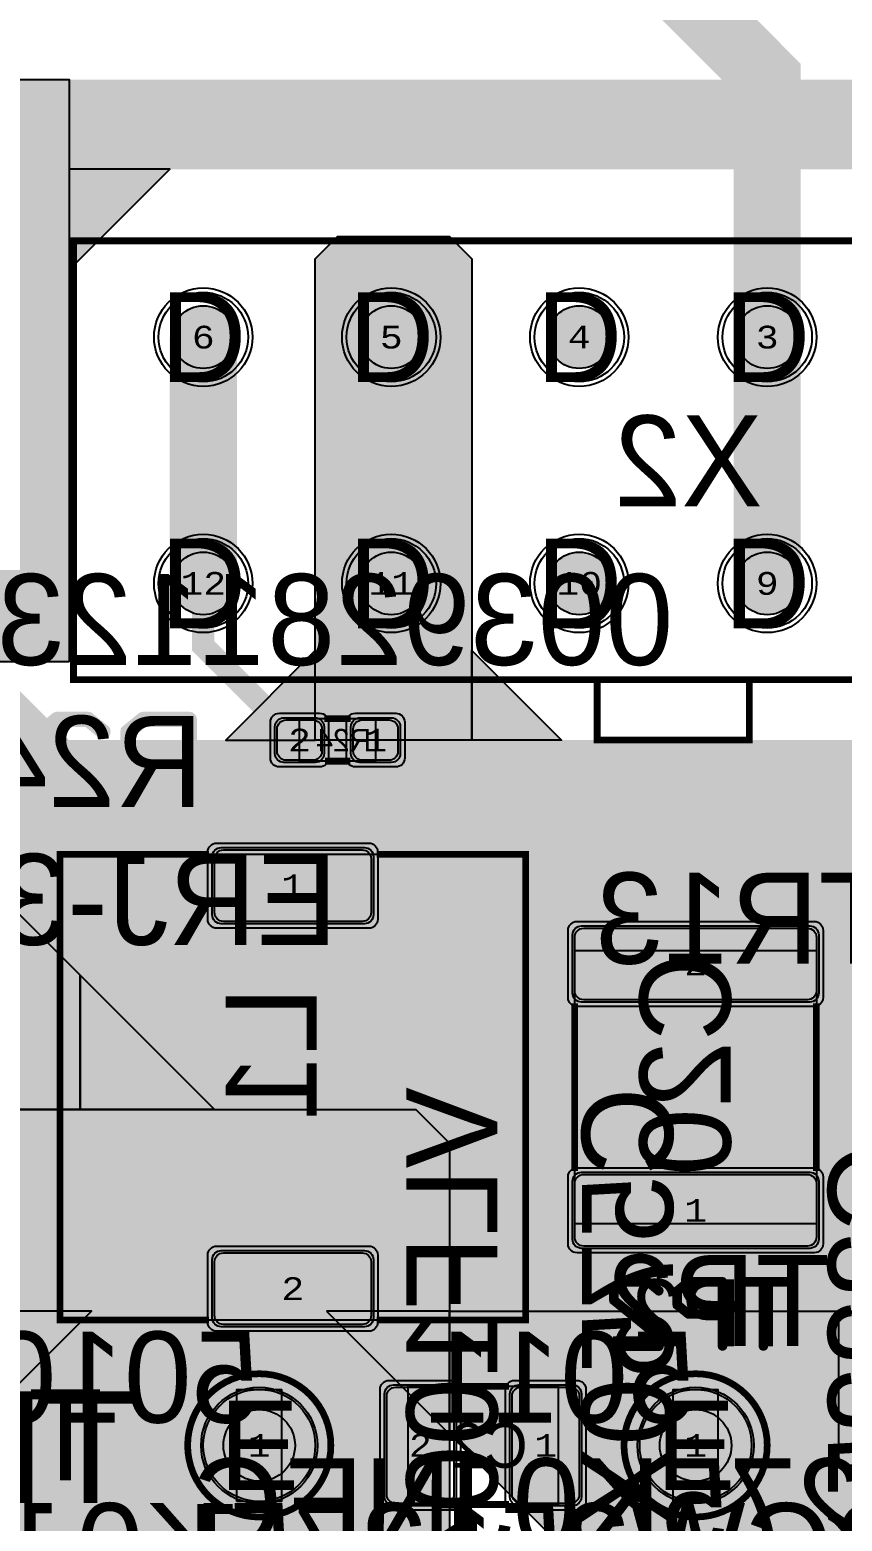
# Model space of a CAD drawing. Extents: x -2 to 260, y -54 to 137.
# Drawn here: x 205.62 to 223.78, y 69.31 to 102.61 of the extents above; entities that cross this region are included whole.
import ezdxf
from ezdxf.enums import TextEntityAlignment as Align

# ---------------------------------------------------------------- set-up
doc = ezdxf.new("R2010")
doc.units = 0
doc.header["$MEASUREMENT"] = 0
for name, color, linetype in [('ASSEMBLY_OUTLINES_BTM', 191, 'CONTINUOUS'), ('ASSEMBLY_PART_NUMBERS_BTM', 191, 'CONTINUOUS'), ('ASSEMBLY_REF_DES_BTM', 191, 'CONTINUOUS'), ('DRILL_DRAWING', 21, 'CONTINUOUS'), ('GENERATED_SILKSCREEN_BTM', 255, 'CONTINUOUS'), ('PART_HOLES_LAYER_BOTTOM', 30, 'CONTINUOUS'), ('PART_HOLES_LAYER_TOP', 30, 'CONTINUOUS'), ('PART_PADS_LAYER_BOTTOM', 230, 'CONTINUOUS'), ('PART_PADS_LAYER_TOP', 150, 'CONTINUOUS'), ('PART_PADS_SMD_BTM', 230, 'CONTINUOUS'), ('PIN_NUMBERS_BTM', 8, 'CONTINUOUS'), ('PIN_NUMBERS_TOP', 8, 'CONTINUOUS'), ('PLACEMENT_OUTLINES_BTM', 222, 'CONTINUOUS'), ('PLANE_DATA_LAYER_BOTTOM', 230, 'CONTINUOUS'), ('PLANE_DATA_LAYER_TOP', 150, 'CONTINUOUS'), ('PLANE_SHAPES_LAYER_BOTTOM', 230, 'CONTINUOUS'), ('PLANE_SHAPES_LAYER_TOP', 150, 'CONTINUOUS'), ('SILKSCREEN_OUTLINES_BTM', 211, 'CONTINUOUS'), ('SILKSCREEN_REF_DES_BTM', 211, 'CONTINUOUS'), ('SOLDERMASK_PADS_BTM', 102, 'CONTINUOUS'), ('SOLDERMASK_PADS_TOP', 102, 'CONTINUOUS'), ('SOLDERPASTE_PADS_BTM', 254, 'CONTINUOUS'), ('TRACES_LAYER_BOTTOM', 230, 'CONTINUOUS'), ('TRACES_LAYER_TOP', 150, 'CONTINUOUS')]:
    doc.layers.add(name, color=color, linetype=linetype)
doc.styles.add('COURIER_NEW', font='COUR.TTF')
doc.styles.add('VERIBEST_GERBER_0', font='txt')

msp = doc.modelspace()

# ---------------------------------------------------------------- hatches: boundary and pattern name
at = {"layer": 'PART_HOLES_LAYER_BOTTOM'}
h = msp.add_hatch(color=256, dxfattribs=at)
edge = h.paths.add_edge_path()
edge.add_arc((209.5, 95.75), 0.7, 0, 360)
h = msp.add_hatch(color=256, dxfattribs=at)
edge = h.paths.add_edge_path()
edge.add_arc((213.7, 95.75), 0.7, 0, 360)
h = msp.add_hatch(color=256, dxfattribs=at)
edge = h.paths.add_edge_path()
edge.add_arc((217.9, 95.75), 0.7, 0, 360)
h = msp.add_hatch(color=256, dxfattribs=at)
edge = h.paths.add_edge_path()
edge.add_arc((222.1, 95.75), 0.7, 0, 360)
h = msp.add_hatch(color=256, dxfattribs=at)
edge = h.paths.add_edge_path()
edge.add_arc((209.5, 90.25), 0.7, 0, 360)
h = msp.add_hatch(color=256, dxfattribs=at)
edge = h.paths.add_edge_path()
edge.add_arc((213.7, 90.25), 0.7, 0, 360)
h = msp.add_hatch(color=256, dxfattribs=at)
edge = h.paths.add_edge_path()
edge.add_arc((217.9, 90.25), 0.7, 0, 360)
h = msp.add_hatch(color=256, dxfattribs=at)
edge = h.paths.add_edge_path()
edge.add_arc((222.1, 90.25), 0.7, 0, 360)
h = msp.add_hatch(color=256, dxfattribs=at)
edge = h.paths.add_edge_path()
edge.add_arc((210.75, 71), 0.8, 0, 360)
h = msp.add_hatch(color=256, dxfattribs=at)
edge = h.paths.add_edge_path()
edge.add_arc((220.5, 71), 0.8, 0, 360)
at = {"layer": 'PART_HOLES_LAYER_TOP'}
h = msp.add_hatch(color=256, dxfattribs=at)
edge = h.paths.add_edge_path()
edge.add_arc((209.5, 95.75), 0.7, 0, 360)
h = msp.add_hatch(color=256, dxfattribs=at)
edge = h.paths.add_edge_path()
edge.add_arc((213.7, 95.75), 0.7, 0, 360)
h = msp.add_hatch(color=256, dxfattribs=at)
edge = h.paths.add_edge_path()
edge.add_arc((217.9, 95.75), 0.7, 0, 360)
h = msp.add_hatch(color=256, dxfattribs=at)
edge = h.paths.add_edge_path()
edge.add_arc((222.1, 95.75), 0.7, 0, 360)
h = msp.add_hatch(color=256, dxfattribs=at)
edge = h.paths.add_edge_path()
edge.add_arc((209.5, 90.25), 0.7, 0, 360)
h = msp.add_hatch(color=256, dxfattribs=at)
edge = h.paths.add_edge_path()
edge.add_arc((213.7, 90.25), 0.7, 0, 360)
h = msp.add_hatch(color=256, dxfattribs=at)
edge = h.paths.add_edge_path()
edge.add_arc((217.9, 90.25), 0.7, 0, 360)
h = msp.add_hatch(color=256, dxfattribs=at)
edge = h.paths.add_edge_path()
edge.add_arc((222.1, 90.25), 0.7, 0, 360)
h = msp.add_hatch(color=256, dxfattribs=at)
edge = h.paths.add_edge_path()
edge.add_arc((210.75, 71), 0.8, 0, 360)
h = msp.add_hatch(color=256, dxfattribs=at)
edge = h.paths.add_edge_path()
edge.add_arc((220.5, 71), 0.8, 0, 360)
at = {"layer": 'PLANE_DATA_LAYER_BOTTOM'}
h = msp.add_hatch(color=256, dxfattribs=at)
h.paths.add_polyline_path([(215, 72.9262, -0.414213562), (214.9238, 72.85), (213.75, 72.85, 0.414213562), (213.05, 72.15), (213.05, 69.85, 0.414213562), (213.75, 69.15), (214.9238, 69.15, -0.414213562), (215, 69.0738), (215, 68.8262, -0.414213562), (214.9238, 68.75), (199.5762, 68.75, -0.414213562), (199.5, 68.8262), (199.5, 76.749996), (199.499997, 76.750001), (197.750002, 78.499998, 0.207684346), (197.749996, 78.5), (192.000004, 78.5, 0.207684346), (191.999998, 78.499998), (190.250002, 76.750002), (190.25, 76.749996), (190.25, 69.8262, -0.414213562), (190.1738, 69.75), (171.4262, 69.75, -0.414213562), (171.35, 69.8262), (171.35, 71, 0.414213562), (170.65, 71.7), (168.35, 71.7, 0.414213562), (167.65, 71), (167.65, 69.8262, -0.414213562), (167.5738, 69.75), (162.1762, 69.75, -0.414213562), (162.1, 69.8262), (162.1, 71, 0.414213562), (161.4, 71.7), (159.1, 71.7, 0.414213562), (158.4, 71), (158.4, 69.8262, -0.414213562), (158.3238, 69.75), (133.9262, 69.75, -0.414213562), (133.85, 69.8262), (133.85, 70.75, 0.414213562), (133.15, 71.45), (130.85, 71.45, 0.414213562), (130.15, 70.75), (130.15, 69.8262, -0.414213562), (130.0738, 69.75), (123.4262, 69.75, -0.414213562), (123.35, 69.8262), (123.35, 70.75, 0.414213562), (122.65, 71.45), (120.35, 71.45, 0.414213562), (119.65, 70.75), (119.65, 69.549999, 0.035735183), (119.657133, 69.450323, -0.035737133), (119.65791, 69.439472), (119.65791, 69.439471, -0.198909956), (119.635592, 69.38559), (98.750002, 48.500002), (98.75, 48.499996), (98.750002, 29.281565), (98.750002, 29.281564, -0.198909956), (98.727684, 29.227683), (93.000002, 23.500002), (93, 23.499996), (93, 12.5762, -0.414213562), (92.9238, 12.5), (89.5762, 12.5, -0.414213562), (89.5, 12.5762), (89.5, 23.499996), (89.499997, 23.500001), (83.77232, 29.227678, -0.198909956), (83.750002, 29.281559), (83.750002, 29.28156), (83.75, 46.499996), (83.749997, 46.500001), (60.500002, 69.749998, 0.207684346), (60.499996, 69.75), (57.4262, 69.75, -0.414213562), (57.35, 69.8262), (57.35, 70.75, 0.414213562), (56.65, 71.45), (54.35, 71.45, 0.414213562), (53.65, 70.75), (53.65, 69.826201, -0.414213562), (53.5738, 69.750001), (48.4262, 69.750001, -0.414213562), (48.35, 69.826201), (48.35, 70.75, 0.414213562), (47.65, 71.45), (45.35, 71.45, 0.414213562), (44.65, 70.75), (44.65, 69.826202, -0.414213562), (44.5738, 69.750002), (43.53156, 69.750002, -0.198913366), (43.477678, 69.77232), (43.02232, 70.227678, -0.198909956), (43.000002, 70.281559), (43.000002, 91.218441, -0.198909956), (43.02232, 91.272322), (43.727678, 91.97768, -0.198913366), (43.78156, 91.999998), (44.3238, 91.999998, -0.414213562), (44.4, 91.923798), (44.4, 90.75, 0.414213562), (45.1, 90.05), (47.4, 90.05, 0.414213562), (48.1, 90.75), (48.1, 91.923798, -0.414213562), (48.1762, 91.999998), (53.5738, 91.999998, -0.414213562), (53.65, 91.923798), (53.65, 90.75, 0.414213562), (54.35, 90.05), (56.65, 90.05, 0.414213562), (57.35, 90.75), (57.35, 91.923798, -0.414213562), (57.4262, 91.999998), (64.797837, 91.999998), (81, 91.999999), (81.5738, 91.999999, -0.414213562), (81.65, 91.923799), (81.65, 91, 0.414213562), (82.35, 90.3), (84.65, 90.3, 0.414213562), (85.35, 91), (85.35, 91.923799, -0.414213562), (85.4262, 91.999999), (92.0738, 91.999999, -0.414213562), (92.15, 91.923799), (92.15, 91, 0.414213562), (92.85, 90.3), (95.15, 90.3, 0.414213562), (95.85, 91), (95.85, 91.923799, -0.414213562), (95.9262, 91.999999), (119.5738, 91.999999, -0.414213562), (119.65, 91.923799), (119.65, 91, 0.414213562), (120.35, 90.3), (122.65, 90.3, 0.414213562), (123.35, 91), (123.35, 91.923799, -0.414213562), (123.4262, 91.999999), (130.0738, 91.999999, -0.414213562), (130.15, 91.923799), (130.15, 91, 0.414213562), (130.85, 90.3), (133.15, 90.3, 0.414213562), (133.85, 91), (133.85, 91.923799, -0.414213562), (133.9262, 91.999999), (140.797837, 91.999999), (158.3238, 92, -0.414213562), (158.4, 91.9238), (158.4, 91, 0.414213562), (159.1, 90.3), (161.4, 90.3, 0.414213562), (162.1, 91), (162.1, 91.9238, -0.414213562), (162.1762, 92), (167.8238, 92, -0.414213562), (167.9, 91.9238), (167.9, 91, 0.414213562), (168.6, 90.3), (170.9, 90.3, 0.414213562), (171.6, 91), (171.6, 91.9238, -0.414213562), (171.6762, 92), (190.249996, 92, 0.207684346), (190.250002, 92.000002), (193.227679, 94.977682, -0.198913366), (193.281561, 95), (198.71844, 94.999998, -0.198913366), (198.772322, 94.97768), (201.22768, 92.522322, -0.198909956), (201.249998, 92.468441), (201.249998, 92.46844), (201.25, 87.000004), (201.250003, 86.999999), (209, 79.25), (209.749998, 78.500002, 0.207684346), (209.750004, 78.5), (214.21844, 78.499998, -0.198913366), (214.272322, 78.47768), (214.977682, 77.77232, -0.198909956), (215, 77.718439)], flags=0)
h.paths.add_polyline_path([(64.797837, 81, -1), (75.202163, 81, -1)], flags=0)
h.paths.add_polyline_path([(89.98, 14.19, -1), (92.68, 14.19, -1)], flags=0)
h.paths.add_polyline_path([(89.98, 18, -1), (92.68, 18, -1)], flags=0)
h.paths.add_polyline_path([(89.98, 21.81, -1), (92.68, 21.81, -1)], flags=0)
h.paths.add_polyline_path([(96.999998, 65.249998), (97, 65.250004), (97, 68.249996), (96.999997, 68.250001), (95.622318, 69.62768, -0.198909956), (95.6, 69.681561), (95.6, 70.75, 0.414213562), (94.9, 71.45), (92.6, 71.45, 0.414213562), (91.9, 70.75), (91.9, 69.8262, -0.414213562), (91.8238, 69.75), (86.1762, 69.75, -0.414213562), (86.1, 69.8262), (86.1, 70.75, 0.414213562), (85.4, 71.45), (83.1, 71.45, 0.414213562), (82.4, 70.75), (82.4, 69.8262, -0.414213562), (82.3238, 69.75), (81.000008, 69.75, 0.414213562), (81, 69.749992), (81, 69.250008, 0.414213562), (81.000008, 69.25), (82.316036, 69.249998, -0.414213562), (82.392236, 69.173798), (82.392236, 69.173797, -0.198909956), (82.369918, 69.119916), (81.000002, 67.750002), (81, 67.749996), (81, 65.250004), (81.000003, 65.249999), (82.499998, 63.750002, 0.207684346), (82.500004, 63.75), (85.4238, 63.75, -0.414213562), (85.5, 63.6738), (85.5, 53.500008, 0.414213562), (85.500008, 53.5), (92.749992, 53.5, 0.414213562), (92.75, 53.500008), (92.75, 63.6738, -0.414213562), (92.8262, 63.75), (95.499996, 63.75, 0.207684346), (95.500002, 63.750002)], flags=0)
h.paths.add_polyline_path([(102.797837, 81, -1), (113.202163, 81, -1)], flags=0)
h.paths.add_polyline_path([(140.797837, 81, -1), (151.202163, 81, -1)], flags=0)
h.paths.add_polyline_path([(173.797837, 81, -1), (184.202163, 81, -1)], flags=0)
h.paths.add_polyline_path([(209, 71, -1), (212.5, 71, -1)], flags=0)
h.paths.add_polyline_path([(213.1, 73.15, 0.414213562), (213.8, 73.85), (213.8, 75.15, 0.414213562), (213.1, 75.85), (209.9, 75.85, 0.414213562), (209.2, 75.15), (209.2, 73.85, 0.414213562), (209.9, 73.15)], flags=0)
for points in [[(211.5, 74.975), (211.5, 75.9262)], [(210.075, 74.5), (209.1238, 74.5)], [(212.925, 74.5), (213.8762, 74.5)], [(211.5, 74.025), (211.5, 73.0738)], [(214.35, 71.975), (214.35, 72.9262)], [(210.75, 71), (209.458682, 72.291318)], [(210.75, 71), (212.041318, 72.291318)], [(210.75, 71), (209.458682, 69.708682)], [(210.75, 71), (212.041318, 69.708682)], [(213.925, 71), (212.9738, 71)]]:
    msp.add_hatch(color=256, dxfattribs=at).paths.add_polyline_path(points, is_closed=False, flags=0)
at = {"layer": 'PLANE_DATA_LAYER_TOP'}
h = msp.add_hatch(color=256, dxfattribs=at)
h.paths.add_polyline_path([(256.75, 69.0762, -0.414213562), (256.6738, 69), (217.28156, 69.000002, -0.198913366), (217.227678, 69.02232), (212.250002, 73.999998, 0.207684346), (212.249996, 74), (207.000004, 74, 0.207684346), (206.999998, 73.999998), (203.022321, 70.022318, -0.198913366), (202.968439, 70), (194.250004, 70, 0.207684346), (194.249998, 69.999998), (191.000002, 66.750002), (191, 66.749996), (190.999998, 50.03156), (190.999998, 50.031559, -0.198909956), (190.97768, 49.977678), (189.272322, 48.27232, -0.198913366), (189.21844, 48.250002), (151.316201, 48.25, -0.396375402), (151.240144, 48.321533, 0.969816636), (140.75, 48), (140.75, 47.999999, 0.169411863), (141.889093, 44.734583, -0.169411131), (141.905626, 44.687188), (141.905626, 44.687187, -0.198909956), (141.883308, 44.633306), (141.272322, 44.02232, -0.198913366), (141.21844, 44.000002), (111.601695, 44, -0.683758196), (111.550167, 44.132336, 0.210053478), (113.25, 47.999999), (113.25, 48, 1.564143144), (104.59963, 44.000002), (104.599633, 44, -0.307107077), (104.647644, 43.929206), (104.647644, 43.929205, -0.198909956), (104.625326, 43.875324), (98.000002, 37.250002), (98, 37.249996), (98, 12.5762, -0.414213562), (97.9238, 12.5), (94.8262, 12.5, -0.414213562), (94.75, 12.5762), (94.75, 30.249996), (94.749997, 30.250001), (85.000002, 39.999998, 0.207684346), (84.999996, 40), (40.825655, 40, -0.410029908), (40.749463, 40.07511, 0.545155528), (33.263933, 44.75, 0.208175495), (30.499999, 41.600779, 0.074019), (30.250537, 40.07511, -0.410029908), (30.174345, 40), (27.53156, 40.000002, -0.198913366), (27.477678, 40.02232), (22.77232, 44.727678, -0.198909956), (22.750002, 44.781559), (22.750002, 100.46844, -0.198909956), (22.77232, 100.522321), (29.477679, 107.227682, -0.198913366), (29.531561, 107.25), (31.75, 107.25), (46.25, 107.249998), (50.8488, 107.249998, -0.414213562), (50.925, 107.173798), (50.925, 107.170941, -0.393991976), (50.854094, 107.094925, 28.750872735), (51.145906, 107.094925, -0.393991976), (51.075, 107.170941), (51.075, 107.173798, -0.414213562), (51.1512, 107.249998), (52.71844, 107.249998, -0.198913366), (52.772322, 107.22768), (59.499998, 100.500002, 0.207684346), (59.500004, 100.5), (80.499996, 100.5, 0.207684346), (80.500002, 100.500002), (84.5, 104.500001), (86.9, 106.900002), (87.477678, 107.47768, -0.198913366), (87.53156, 107.499998), (91.71844, 107.499998, -0.198913366), (91.772322, 107.47768), (95.06, 104.190001), (98.749998, 100.500002, 0.207684346), (98.750004, 100.5), (117.999996, 100.5, 0.207684346), (118.000002, 100.500002), (122.5, 105.000001), (124.9, 107.400002), (124.977678, 107.47768, -0.198913366), (125.03156, 107.499998), (129.71844, 107.499998, -0.198913366), (129.772322, 107.47768), (136.749998, 100.500002, 0.207684346), (136.750004, 100.5), (156.749996, 100.5, 0.207684346), (156.750002, 100.500002), (160.5, 104.250001), (160.75, 104.500001), (162.9, 106.650002), (163.727678, 107.47768, -0.198913366), (163.78156, 107.499998), (172.96844, 107.499998, -0.198913366), (173.022322, 107.47768), (173.75, 106.750002), (184.5, 96.000001), (193.5, 87), (193.749998, 86.750002, 0.207684346), (193.750004, 86.75), (209.999996, 86.75, 0.207684346), (210.000002, 86.750002), (211.999998, 88.749998), (212, 88.750004), (212.000002, 97.46844), (212.000002, 97.468441, -0.198909956), (212.02232, 97.522322), (212.477678, 97.97768, -0.198913366), (212.53156, 97.999998), (214.96844, 97.999998, -0.198913366), (215.022322, 97.97768), (215.47768, 97.522322, -0.198909956), (215.499998, 97.468441), (215.499998, 97.46844), (215.5, 88.750004), (215.500003, 88.749999), (217.499998, 86.750002, 0.207684346), (217.500004, 86.75), (231.999996, 86.75, 0.207684346), (232.000002, 86.750002), (244.977678, 99.72768, -0.198913366), (245.03156, 99.749998), (250.71844, 99.749998, -0.198913366), (250.772322, 99.72768), (251.22768, 99.272322, -0.198909956), (251.249998, 99.218441), (251.249998, 94.531559, -0.198909956), (251.22768, 94.477678), (250.772322, 94.02232, -0.198913366), (250.71844, 94.000002), (248.500004, 94, 0.207684346), (248.499998, 93.999998), (243.750002, 89.250002), (243.75, 89.249996), (243.75, 82.500004), (243.750003, 82.499999), (245.1, 81.150001), (247.499998, 78.750002, 0.207684346), (247.500004, 78.75), (256.6738, 78.75, -0.414213562), (256.75, 78.6738)], flags=0)
h.paths.add_polyline_path([(31.75, 81, -1), (42.25, 81, -1)], flags=0)
h.paths.add_polyline_path([(48.9, 57, -1), (53.1, 57, -1)], flags=0)
h.paths.add_polyline_path([(46.5, 95, -1), (55.5, 95, -1)], flags=0)
h.paths.add_polyline_path([(46.25, 67, -1), (55.75, 67, -1)], flags=0)
h.paths.add_polyline_path([(64.75, 81, -1), (75.25, 81, -1)], flags=0)
h.paths.add_polyline_path([(64.511376, 48, -1), (75.488624, 48, -1)], flags=0)
h.paths.add_polyline_path([(86.9, 57, -1), (91.1, 57, -1)], flags=0)
h.paths.add_polyline_path([(86.9, 105, -1), (91.1, 105, -1)], flags=0)
h.paths.add_polyline_path([(84.5, 67, -1), (93.5, 67, -1)], flags=0)
h.paths.add_polyline_path([(84.5, 95, -1), (93.5, 95, -1)], flags=0)
h.paths.add_polyline_path([(95.06, 14.19, -1), (97.76, 14.19, -1)], flags=0)
h.paths.add_polyline_path([(95.06, 18, -1), (97.76, 18, -1)], flags=0)
h.paths.add_polyline_path([(95.06, 21.81, -1), (97.76, 21.81, -1)], flags=0)
h.paths.add_polyline_path([(102.75, 81, -1), (113.25, 81, -1)], flags=0)
h.paths.add_polyline_path([(124.9, 57, -1), (129.1, 57, -1)], flags=0)
h.paths.add_polyline_path([(124.9, 105, -1), (129.1, 105, -1)], flags=0)
h.paths.add_polyline_path([(122.5, 67, -1), (131.5, 67, -1)], flags=0)
h.paths.add_polyline_path([(122.5, 95, -1), (131.5, 95, -1)], flags=0)
h.paths.add_polyline_path([(140.75, 81, -1), (151.25, 81, -1)], flags=0)
h.paths.add_polyline_path([(162.9, 57, -1), (167.1, 57, -1)], flags=0)
h.paths.add_polyline_path([(162.9, 105, -1), (167.1, 105, -1)], flags=0)
h.paths.add_polyline_path([(160.75, 95, -1), (169.25, 95, -1)], flags=0)
h.paths.add_polyline_path([(160.5, 67, -1), (169.5, 67, -1)], flags=0)
h.paths.add_polyline_path([(173.75, 81, -1), (184.25, 81, -1)], flags=0)
h.paths.add_polyline_path([(188.6, 48.8, 0.414213562), (189.5, 49.7), (189.5, 52.3, 0.414213562), (188.6, 53.2), (185.4, 53.2, 0.414213562), (184.5, 52.3), (184.5, 49.7, 0.414213562), (185.4, 48.8)], flags=0)
h.paths.add_polyline_path([(188.6, 56.3, 0.414213562), (189.5, 57.2), (189.5, 59.8, 0.414213562), (188.6, 60.7), (185.4, 60.7, 0.414213562), (184.5, 59.8), (184.5, 57.2, 0.414213562), (185.4, 56.3)], flags=0)
h.paths.add_polyline_path([(188.6, 63.55, 0.414213562), (189.5, 64.45), (189.5, 67.05, 0.414213562), (188.6, 67.95), (185.4, 67.95, 0.414213562), (184.5, 67.05), (184.5, 64.45, 0.414213562), (185.4, 63.55)], flags=0)
h.paths.add_polyline_path([(195.913742, 73.56043, 0.233034355), (196.5, 74.749999), (196.5, 74.75, 1), (193.5, 74.75), (193.5, 74.749999, 0.233034355), (194.086258, 73.56043, -0.492832038), (194.086258, 73.43957, 0.233034355), (193.5, 72.250001), (193.5, 72.25, 1), (196.5, 72.25), (196.5, 72.250001, 0.233034355), (195.913742, 73.43957, -0.492832038)], flags=0)
h.paths.add_polyline_path([(212.2, 90.25, -1), (215.2, 90.25, -1)], flags=0)
h.paths.add_polyline_path([(212.2, 95.75, -1), (215.2, 95.75, -1)], flags=0)
h.paths.add_polyline_path([(218.75, 71, -1), (222.25, 71, -1)], flags=0)
h.paths.add_polyline_path([(246.6, 97.575, -1), (250.4, 97.575, -1)], flags=0)
h.paths.add_polyline_path([(247.75, 76.95, -1), (250.75, 76.95, -1)], flags=0)
h.paths.add_polyline_path([(249.312143, 71.584474, 3.137153567), (249.312143, 72.915526, -0.516570245), (249.187857, 72.915526, 0.516575837), (247.312143, 72.915526, -0.516570245), (247.187857, 72.915526, 3.137153567), (247.187857, 71.584474, -0.516570245), (247.312143, 71.584474, 0.516575837), (249.187857, 71.584474, -0.516570245)], flags=0)
h.paths.add_polyline_path([(253.25, 76.95, -1), (256.25, 76.95, -1)], flags=0)
h = msp.add_hatch(color=256, dxfattribs=at)
h.paths.add_polyline_path([(251.25, 105.218438), (251.249998, 102.28156), (251.249998, 102.281559, -0.198909956), (251.22768, 102.227678), (250.772322, 101.77232, -0.198913366), (250.71844, 101.750002), (242.250004, 101.75, 0.207684346), (242.249998, 101.749998), (240.022321, 99.522318, -0.198913366), (239.968439, 99.5), (208.750004, 99.5, 0.207684346), (208.749998, 99.499998), (206.500002, 97.250002), (206.5, 97.249996), (206.5, 88.5762, -0.414213562), (206.4238, 88.5), (195.28156, 88.500002, -0.198913366), (195.227678, 88.52232), (193.27232, 90.477678, -0.198909956), (193.250002, 90.531559), (193.250002, 93.968441, -0.198909956), (193.27232, 94.022322), (193.727678, 94.47768, -0.198913366), (193.78156, 94.499998), (196.499996, 94.5, 0.207684346), (196.500002, 94.500002), (203.477678, 101.47768, -0.198913366), (203.53156, 101.499998), (235.499996, 101.5, 0.207684346), (235.500002, 101.500002), (239.977679, 105.977682, -0.198913366), (240.031561, 106), (246.6, 105.999999), (250.46844, 105.999998, -0.198913366), (250.522322, 105.97768), (251.227682, 105.27232, -0.198909956), (251.25, 105.218439)], flags=0)
h.paths.add_polyline_path([(249.5, 102.025, 0.414213562), (250.4, 102.925), (250.4, 104.925, 0.414213562), (249.5, 105.825), (247.5, 105.825, 0.414213562), (246.6, 104.925), (246.6, 102.925, 0.414213562), (247.5, 102.025)], flags=0)
for points in [[(213.7, 95.75), (212.62733, 96.904896)], [(213.7, 95.75), (214.814542, 96.864542)], [(213.7, 95.75), (212.62731, 94.595122)], [(213.7, 95.75), (214.814542, 94.635458)], [(213.7, 90.25), (212.62733, 91.404896)], [(213.7, 90.25), (214.814542, 91.364542)], [(213.7, 90.25), (212.62731, 89.095122)], [(213.7, 90.25), (214.814542, 89.135458)], [(220.5, 71), (219.208682, 72.291318)], [(220.5, 71), (221.791318, 72.291318)], [(220.5, 71), (219.208682, 69.708682)], [(220.5, 71), (221.791318, 69.708682)]]:
    msp.add_hatch(color=256, dxfattribs=at).paths.add_polyline_path(points, is_closed=False, flags=0)
at = {"layer": 'PLANE_SHAPES_LAYER_BOTTOM'}
for points in [[(206.75, 78.5), (190.25, 78.5), (190.25, 87), (201.25, 87), (206.75, 81.5)], [(206.75, 81.5), (209.75, 78.5), (206.75, 78.5)], [(215, 68.75), (199.5, 68.75), (199.5, 78.5), (214.25, 78.5), (215, 77.75)]]:
    msp.add_hatch(color=256, dxfattribs=at).paths.add_polyline_path(points, flags=0)
at = {"layer": 'PLANE_SHAPES_LAYER_TOP'}
for points in [[(206.5, 88.5), (198.25, 88.5), (198.25, 96.25), (203.5, 101.5), (206.5, 101.5)], [(206.5, 97.25), (208.75, 99.5), (206.5, 99.5)], [(215.5, 86.75), (212, 86.75), (212, 97.5), (212.5, 98), (215, 98), (215.5, 97.5)], [(212, 88.75), (210, 86.75), (212, 86.75)], [(215.5, 88.75), (217.5, 86.75), (215.5, 86.75)], [(203, 70), (207, 74), (203, 74)], [(212.25, 74), (215, 71.25), (215, 74)], [(256.75, 69), (217.25, 69), (215, 71.25), (215, 74), (256.75, 74)]]:
    msp.add_hatch(color=256, dxfattribs=at).paths.add_polyline_path(points, flags=0)

# ---------------------------------------------------------------- linework, layer by layer
at = {"layer": 'ASSEMBLY_OUTLINES_BTM'}
for points in [[(206.6, 88.1), (206.6, 97.9), (233.4, 97.9), (233.4, 88.1)], [(218.3, 86.75), (218.3, 88.1), (221.7, 88.1), (221.7, 86.75)], [(211.65, 86.28), (211.65, 87.23), (213.35, 87.23), (213.35, 86.28)], [(206.3, 73.8), (206.3, 84.2), (216.7, 84.2), (216.7, 73.8)], [(217.8, 75.95), (217.8, 82.05), (223.2, 82.05), (223.2, 75.95)], [(214.08, 69.68), (214.08, 72.32), (217.43, 72.32), (217.43, 69.68)], [(210.25, 69.75), (210.25, 72.25), (211.25, 72.25), (211.25, 69.75)], [(220, 69.75), (220, 72.25), (221, 72.25), (221, 69.75)]]:
    msp.add_lwpolyline(points, close=True, dxfattribs=at)
for centre in [(210.75, 71), (220.5, 71)]:
    msp.add_circle(centre, 1.6, dxfattribs=at)
at = {"layer": 'GENERATED_SILKSCREEN_BTM', "const_width": 0.15}
for points in [[(206.6, 88.1), (206.6, 97.9), (233.4, 97.9), (233.4, 88.1)], [(218.3, 86.75), (218.3, 88.1), (221.7, 88.1), (221.7, 86.75)]]:
    msp.add_lwpolyline(points, close=True, dxfattribs=at)
at = {"layer": 'GENERATED_SILKSCREEN_BTM'}
for points, const_width in [([(206.211208, 87.247328), (205.869832, 86.968944), (205.863736, 86.958784), (205.861704, 86.950656), (205.85764, 86.94456), (205.855608, 86.936432), (205.855608, 86.658048), (205.85764, 86.64992), (205.861704, 86.637728), (205.863736, 86.627568), (205.869832, 86.623504), (207.223144, 85.524192), (207.223144, 85.306768), (205.896248, 85.306768), (205.882024, 85.302704), (205.869832, 85.294576), (205.863736, 85.280352), (205.861704, 85.264096), (205.863736, 85.249872), (205.869832, 85.235648), (205.882024, 85.22752), (205.896248, 85.223456), (207.265816, 85.223456), (207.282072, 85.22752), (207.292232, 85.23768), (207.302392, 85.24784), (207.306456, 85.264096), (207.306456, 85.54248), (207.304424, 85.548576), (207.30036, 85.5628), (207.296296, 85.568896), (207.294264, 85.57296), (207.288168, 85.577024), (205.936888, 86.678368), (205.936888, 86.916112), (206.25388, 87.172144), (206.910216, 87.172144), (207.241432, 86.901888), (207.255656, 86.897824), (207.26988, 86.899856), (207.282072, 86.905952), (207.292232, 86.918144), (207.298328, 86.930336), (207.30036, 86.94456), (207.298328, 86.958784), (207.294264, 86.96488), (207.288168, 86.968944), (206.946792, 87.247328), (206.938664, 87.24936), (206.9346, 87.251392), (206.930536, 87.253424), (206.922408, 87.255456), (206.237624, 87.255456), (206.229496, 87.253424), (206.225432, 87.251392), (206.219336, 87.24936), (206.211208, 87.247328)], 0.254), ([(207.78804, 86.483296), (207.781944, 86.48736), (207.779912, 86.49752), (207.775848, 86.50768), (207.773816, 86.51784), (207.773816, 86.936432), (207.775848, 86.946592), (207.779912, 86.952688), (207.779912, 86.958784), (207.781944, 86.960816), (207.786008, 86.962848), (207.78804, 86.966912), (208.13348, 87.247328), (208.14364, 87.251392), (208.151768, 87.253424), (208.159896, 87.255456), (209.184024, 87.255456), (209.202312, 87.251392), (209.214504, 87.241232), (209.224664, 87.22904), (209.228728, 87.214816), (209.228728, 85.264096), (209.224664, 85.24784), (209.214504, 85.23768), (209.202312, 85.231584), (209.188088, 85.229552), (209.171832, 85.231584), (209.157608, 85.23768), (209.147448, 85.24784), (209.143384, 85.264096), (209.143384, 86.198816), (208.188344, 86.198816), (207.855096, 85.251904), (207.846968, 85.23768), (207.832744, 85.229552), (207.81852, 85.22752), (207.804296, 85.231584), (207.792104, 85.23768), (207.781944, 85.24784), (207.77788, 85.262064), (207.779912, 85.27832), (208.11316, 86.225232), (207.78804, 86.483296)], 0.254), ([(209.143384, 87.172144), (208.172088, 87.172144), (207.855096, 86.916112), (207.855096, 86.53816), (208.172088, 86.280096), (209.143384, 86.280096), (209.143384, 87.172144)], 0.254), ([(218.90475, 74.6785), (218.65275, 74.473), (218.64825, 74.4655), (218.64675, 74.4595), (218.64375, 74.455), (218.64225, 74.449), (218.64225, 74.2435), (218.64375, 74.2375), (218.64675, 74.2285), (218.64825, 74.221), (218.65275, 74.218), (219.65175, 73.4065), (219.65175, 73.246), (218.67225, 73.246), (218.66175, 73.243), (218.65275, 73.237), (218.64825, 73.2265), (218.64675, 73.2145), (218.64825, 73.204), (218.65275, 73.1935), (218.66175, 73.1875), (218.67225, 73.1845), (219.68325, 73.1845), (219.69525, 73.1875), (219.70275, 73.195), (219.71025, 73.2025), (219.71325, 73.2145), (219.71325, 73.42), (219.71175, 73.4245), (219.70875, 73.435), (219.70575, 73.4395), (219.70425, 73.4425), (219.69975, 73.4455), (218.70225, 74.2585), (218.70225, 74.434), (218.93625, 74.623), (219.42075, 74.623), (219.66525, 74.4235), (219.67575, 74.4205), (219.68625, 74.422), (219.69525, 74.4265), (219.70275, 74.4355), (219.70725, 74.4445), (219.70875, 74.455), (219.70725, 74.4655), (219.70425, 74.47), (219.69975, 74.473), (219.44775, 74.6785), (219.44175, 74.68), (219.43875, 74.6815), (219.43575, 74.683), (219.42975, 74.6845), (218.92425, 74.6845), (218.91825, 74.683), (218.91525, 74.6815), (218.91075, 74.68), (218.90475, 74.6785)], 0.15), ([(220.06875, 74.1145), (220.06425, 74.1175), (220.06275, 74.125), (220.05975, 74.1325), (220.05825, 74.14), (220.05825, 74.449), (220.05975, 74.4565), (220.06275, 74.461), (220.06275, 74.4655), (220.06425, 74.467), (220.06725, 74.4685), (220.06875, 74.4715), (220.32375, 74.6785), (220.33125, 74.6815), (220.33725, 74.683), (220.34325, 74.6845), (221.09925, 74.6845), (221.11275, 74.6815), (221.12175, 74.674), (221.12925, 74.665), (221.13225, 74.6545), (221.13225, 73.2145), (221.12925, 73.2025), (221.12175, 73.195), (221.11275, 73.1905), (221.10225, 73.189), (221.09025, 73.1905), (221.07975, 73.195), (221.07225, 73.2025), (221.06925, 73.2145), (221.06925, 73.9045), (220.34325, 73.9045), (220.33275, 73.906), (220.32975, 73.9075), (220.32675, 73.9075), (220.32375, 73.909), (220.06875, 74.1145)], 0.15), ([(221.06925, 74.623), (220.35225, 74.623), (220.11825, 74.434), (220.11825, 74.155), (220.35225, 73.9645), (221.06925, 73.9645), (221.06925, 74.623)], 0.15), ([(222.04275, 73.2145), (222.04125, 73.204), (222.03375, 73.195), (222.02325, 73.1905), (222.01275, 73.189), (222.00375, 73.1905), (221.99325, 73.195), (221.98575, 73.204), (221.98275, 73.2145), (221.98275, 74.623), (221.50725, 74.623), (221.49675, 74.626), (221.48775, 74.632), (221.48325, 74.6425), (221.48175, 74.653), (221.48325, 74.665), (221.48775, 74.6755), (221.49675, 74.683), (221.50725, 74.6845), (222.51975, 74.6845), (222.53025, 74.683), (222.53925, 74.6755), (222.54375, 74.665), (222.54525, 74.653), (222.54375, 74.6425), (222.53925, 74.632), (222.53025, 74.626), (222.51975, 74.623), (222.04275, 74.623), (222.04275, 73.2145)], 0.15), ([(206.82125, 69.7175), (206.81875, 69.7), (206.80625, 69.685), (206.78875, 69.6775), (206.77125, 69.675), (206.75625, 69.6775), (206.73875, 69.685), (206.72625, 69.7), (206.72125, 69.7175), (206.72125, 72.065), (205.92875, 72.065), (205.91125, 72.07), (205.89625, 72.08), (205.88875, 72.0975), (205.88625, 72.115), (205.88875, 72.135), (205.89625, 72.1525), (205.91125, 72.165), (205.92875, 72.1675), (207.61625, 72.1675), (207.63375, 72.165), (207.64875, 72.1525), (207.65625, 72.135), (207.65875, 72.115), (207.65625, 72.0975), (207.64875, 72.08), (207.63375, 72.07), (207.61625, 72.065), (206.82125, 72.065), (206.82125, 69.7175)], 0.25), ([(219, 67.25), (219, 69.25)], 0.25)]:
    msp.add_lwpolyline(points, dxfattribs=dict(at, const_width=const_width))
at = {"layer": 'GENERATED_SILKSCREEN_BTM', "const_width": 0.15}
for points in [[(212.792098, 87.230005, 0.000012231), (212.792089, 87.229995), (212.207911, 87.229995, 0.000012231), (212.207902, 87.230005), (212.792098, 87.230005)], [(212.783844, 86.279995), (212.216156, 86.279995, 0.000011642), (212.216164, 86.280005), (212.783836, 86.280005, 0.000011642), (212.783844, 86.279995)], [(209.629585, 84.200005, 0.000009271), (209.629583, 84.199995), (206.300005, 84.199995), (206.300005, 73.800005), (209.629583, 73.800005, 0.000009271), (209.629585, 73.799995), (206.3, 73.799995, -0.414213562), (206.299995, 73.8), (206.299995, 84.2, -0.414213562), (206.3, 84.200005), (209.629585, 84.200005)], [(216.700005, 73.8, -0.414213562), (216.7, 73.799995), (213.370415, 73.799995, 0.000009271), (213.370417, 73.800005), (216.699995, 73.800005), (216.699995, 84.199995), (213.370417, 84.199995, 0.000009271), (213.370415, 84.200005), (216.7, 84.200005, -0.414213562), (216.700005, 84.2), (216.700005, 73.8)], [(217.800005, 77.130492, 0.000011097), (217.799995, 77.130485), (217.799995, 80.869515, 0.000011097), (217.800005, 80.869508), (217.800005, 77.130492)], [(223.200005, 77.130485, 0.000011097), (223.199995, 77.130492), (223.199995, 80.869508, 0.000011097), (223.200005, 80.869515), (223.200005, 77.130485)], [(216.333844, 72.320005, 0.000011642), (216.333836, 72.319995), (215.166164, 72.319995, 0.000011642), (215.166156, 72.320005), (216.333844, 72.320005)], [(216.333844, 69.679995), (215.166156, 69.679995, 0.000011642), (215.166164, 69.680005), (216.333836, 69.680005, 0.000011642), (216.333844, 69.679995)]]:
    msp.add_lwpolyline(points, format="xyb", dxfattribs=at)
for points in [[(209.15, 71, -1), (212.35, 71, -1)], [(218.9, 71, -1), (222.1, 71, -1)]]:
    msp.add_lwpolyline(points, format="xyb", close=True, dxfattribs=at)
at = {"layer": 'PART_HOLES_LAYER_BOTTOM'}
for centre, radius in [((209.5, 95.75), 0.7), ((213.7, 95.75), 0.7), ((217.9, 95.75), 0.7), ((222.1, 95.75), 0.7), ((209.5, 90.25), 0.7), ((213.7, 90.25), 0.7), ((217.9, 90.25), 0.7), ((222.1, 90.25), 0.7), ((210.75, 71), 0.8), ((220.5, 71), 0.8)]:
    msp.add_circle(centre, radius, dxfattribs=at)
at = {"layer": 'PART_HOLES_LAYER_TOP'}
for centre, radius in [((209.5, 95.75), 0.7), ((213.7, 95.75), 0.7), ((217.9, 95.75), 0.7), ((222.1, 95.75), 0.7), ((209.5, 90.25), 0.7), ((213.7, 90.25), 0.7), ((217.9, 90.25), 0.7), ((222.1, 90.25), 0.7), ((210.75, 71), 0.8), ((220.5, 71), 0.8)]:
    msp.add_circle(centre, radius, dxfattribs=at)
at = {"layer": 'PART_PADS_LAYER_BOTTOM'}
for centre, radius in [((209.5, 95.75), 1), ((213.7, 95.75), 1), ((217.9, 95.75), 1), ((222.1, 95.75), 1), ((209.5, 90.25), 1), ((213.7, 90.25), 1), ((217.9, 90.25), 1), ((222.1, 90.25), 1), ((210.75, 71), 1.25), ((220.5, 71), 1.25)]:
    msp.add_circle(centre, radius, dxfattribs=at)
at = {"layer": 'PART_PADS_LAYER_TOP'}
for centre, radius in [((209.5, 95.75), 1), ((213.7, 95.75), 1), ((217.9, 95.75), 1), ((222.1, 95.75), 1), ((209.5, 90.25), 1), ((213.7, 90.25), 1), ((217.9, 90.25), 1), ((222.1, 90.25), 1), ((210.75, 71), 1.25), ((220.5, 71), 1.25)]:
    msp.add_circle(centre, radius, dxfattribs=at)
at = {"layer": 'PART_PADS_SMD_BTM'}
for points in [[(212.2, 86.45, -0.414213562), (212, 86.25), (211.3, 86.25, -0.414213562), (211.1, 86.45), (211.1, 87.05, -0.414213562), (211.3, 87.25), (212, 87.25, -0.414213562), (212.2, 87.05)], [(213.9, 86.45, -0.414213562), (213.7, 86.25), (213, 86.25, -0.414213562), (212.8, 86.45), (212.8, 87.05, -0.414213562), (213, 87.25), (213.7, 87.25, -0.414213562), (213.9, 87.05)], [(213.3, 82.85, -0.414213562), (213.1, 82.65), (209.9, 82.65, -0.414213562), (209.7, 82.85), (209.7, 84.15, -0.414213562), (209.9, 84.35), (213.1, 84.35, -0.414213562), (213.3, 84.15)], [(217.75, 82.4, -0.414213562), (217.95, 82.6), (223.05, 82.6, -0.414213562), (223.25, 82.4), (223.25, 81.1, -0.414213562), (223.05, 80.9), (217.95, 80.9, -0.414213562), (217.75, 81.1)], [(217.75, 76.9, -0.414213562), (217.95, 77.1), (223.05, 77.1, -0.414213562), (223.25, 76.9), (223.25, 75.6, -0.414213562), (223.05, 75.4), (217.95, 75.4, -0.414213562), (217.75, 75.6)], [(213.3, 73.85, -0.414213562), (213.1, 73.65), (209.9, 73.65, -0.414213562), (209.7, 73.85), (209.7, 75.15, -0.414213562), (209.9, 75.35), (213.1, 75.35, -0.414213562), (213.3, 75.15)], [(213.75, 69.65, -0.414213562), (213.55, 69.85), (213.55, 72.15, -0.414213562), (213.75, 72.35), (214.95, 72.35, -0.414213562), (215.15, 72.15), (215.15, 69.85, -0.414213562), (214.95, 69.65)], [(216.55, 69.65, -0.414213562), (216.35, 69.85), (216.35, 72.15, -0.414213562), (216.55, 72.35), (217.75, 72.35, -0.414213562), (217.95, 72.15), (217.95, 69.85, -0.414213562), (217.75, 69.65)]]:
    msp.add_lwpolyline(points, format="xyb", close=True, dxfattribs=at)
at = {"layer": 'PLACEMENT_OUTLINES_BTM'}
for points in [[(206.6, 88.1), (206.6, 97.9), (233.4, 97.9), (233.4, 88.1)], [(211.65, 86.28), (211.65, 87.23), (213.35, 87.23), (213.35, 86.28)], [(206.3, 73.8), (206.3, 84.2), (216.7, 84.2), (216.7, 73.8)], [(217.8, 75.95), (217.8, 82.05), (223.2, 82.05), (223.2, 75.95)], [(214.08, 69.68), (214.08, 72.32), (217.43, 72.32), (217.43, 69.68)]]:
    msp.add_lwpolyline(points, close=True, dxfattribs=at)
for centre in [(210.75, 71), (220.5, 71)]:
    msp.add_circle(centre, 1.6, dxfattribs=at)
at = {"layer": 'PLANE_DATA_LAYER_BOTTOM', "const_width": 0.75}
for points in [[(211.5, 74.975), (211.5, 75.9262)], [(210.075, 74.5), (209.1238, 74.5)], [(212.925, 74.5), (213.8762, 74.5)], [(211.5, 74.025), (211.5, 73.0738)], [(214.35, 71.975), (214.35, 72.9262)], [(210.75, 71), (209.458682, 72.291318)], [(210.75, 71), (212.041318, 72.291318)], [(210.75, 71), (209.458682, 69.708682)], [(210.75, 71), (212.041318, 69.708682)], [(213.925, 71), (212.9738, 71)]]:
    msp.add_lwpolyline(points, dxfattribs=at)
at = {"layer": 'PLANE_DATA_LAYER_TOP', "const_width": 0.75}
for points in [[(213.7, 95.75), (212.62733, 96.904896)], [(213.7, 95.75), (214.814542, 96.864542)], [(213.7, 95.75), (212.62731, 94.595122)], [(213.7, 95.75), (214.814542, 94.635458)], [(213.7, 90.25), (212.62733, 91.404896)], [(213.7, 90.25), (214.814542, 91.364542)], [(213.7, 90.25), (212.62731, 89.095122)], [(213.7, 90.25), (214.814542, 89.135458)], [(220.5, 71), (219.208682, 72.291318)], [(220.5, 71), (221.791318, 72.291318)], [(220.5, 71), (219.208682, 69.708682)], [(220.5, 71), (221.791318, 69.708682)]]:
    msp.add_lwpolyline(points, dxfattribs=at)
at = {"layer": 'PLANE_SHAPES_LAYER_BOTTOM'}
for points in [[(206.75, 78.5), (190.25, 78.5), (190.25, 87), (201.25, 87), (206.75, 81.5)], [(206.75, 81.5), (209.75, 78.5), (206.75, 78.5)], [(215, 68.75), (199.5, 68.75), (199.5, 78.5), (214.25, 78.5), (215, 77.75)]]:
    msp.add_lwpolyline(points, close=True, dxfattribs=at)
at = {"layer": 'PLANE_SHAPES_LAYER_TOP'}
for points in [[(206.5, 88.5), (198.25, 88.5), (198.25, 96.25), (203.5, 101.5), (206.5, 101.5)], [(206.5, 97.25), (208.75, 99.5), (206.5, 99.5)], [(215.5, 86.75), (212, 86.75), (212, 97.5), (212.5, 98), (215, 98), (215.5, 97.5)], [(212, 88.75), (210, 86.75), (212, 86.75)], [(215.5, 88.75), (217.5, 86.75), (215.5, 86.75)], [(203, 70), (207, 74), (203, 74)], [(212.25, 74), (215, 71.25), (215, 74)], [(256.75, 69), (217.25, 69), (215, 71.25), (215, 74), (256.75, 74)]]:
    msp.add_lwpolyline(points, close=True, dxfattribs=at)
for points in [[(206.5, 99.5), (240, 99.5), (206.5, 101.5), (240, 101.5)], [(187, 74), (243.75, 74), (187, 86.75), (243.75, 86.75)]]:
    msp.add_solid(points, dxfattribs=at)
at = {"layer": 'SILKSCREEN_OUTLINES_BTM'}
for points in [[(206.6, 88.1), (206.6, 97.9), (233.4, 97.9), (233.4, 88.1)], [(218.3, 86.75), (218.3, 88.1), (221.7, 88.1), (221.7, 86.75)], [(211.65, 86.28), (211.65, 87.23), (213.35, 87.23), (213.35, 86.28)], [(206.3, 73.8), (206.3, 84.2), (216.7, 84.2), (216.7, 73.8)], [(217.8, 75.95), (217.8, 82.05), (223.2, 82.05), (223.2, 75.95)], [(214.08, 69.68), (214.08, 72.32), (217.43, 72.32), (217.43, 69.68)]]:
    msp.add_lwpolyline(points, close=True, dxfattribs=at)
at = {"layer": 'SILKSCREEN_OUTLINES_BTM', "const_width": 0.25}
msp.add_lwpolyline([(219, 67.25), (219, 69.25)], dxfattribs=at)
at = {"layer": 'SILKSCREEN_OUTLINES_BTM'}
for centre in [(210.75, 71), (220.5, 71)]:
    msp.add_circle(centre, 1.6, dxfattribs=at)
at = {"layer": 'SOLDERMASK_PADS_BTM'}
for points in [[(212.3, 86.35, -0.414213562), (212.1, 86.15), (211.2, 86.15, -0.414213562), (211, 86.35), (211, 87.15, -0.414213562), (211.2, 87.35), (212.1, 87.35, -0.414213562), (212.3, 87.15)], [(214, 86.35, -0.414213562), (213.8, 86.15), (212.9, 86.15, -0.414213562), (212.7, 86.35), (212.7, 87.15, -0.414213562), (212.9, 87.35), (213.8, 87.35, -0.414213562), (214, 87.15)], [(213.4, 82.75, -0.414213562), (213.2, 82.55), (209.8, 82.55, -0.414213562), (209.6, 82.75), (209.6, 84.25, -0.414213562), (209.8, 84.45), (213.2, 84.45, -0.414213562), (213.4, 84.25)], [(217.65, 82.5, -0.414213562), (217.85, 82.7), (223.15, 82.7, -0.414213562), (223.35, 82.5), (223.35, 81, -0.414213562), (223.15, 80.8), (217.85, 80.8, -0.414213562), (217.65, 81)], [(217.65, 77, -0.414213562), (217.85, 77.2), (223.15, 77.2, -0.414213562), (223.35, 77), (223.35, 75.5, -0.414213562), (223.15, 75.3), (217.85, 75.3, -0.414213562), (217.65, 75.5)], [(213.4, 73.75, -0.414213562), (213.2, 73.55), (209.8, 73.55, -0.414213562), (209.6, 73.75), (209.6, 75.25, -0.414213562), (209.8, 75.45), (213.2, 75.45, -0.414213562), (213.4, 75.25)], [(223.9, 70.55, -0.414213562), (223.7, 70.75), (223.7, 73.75, -0.414213562), (223.9, 73.95), (225.5, 73.95, -0.414213562), (225.7, 73.75), (225.7, 70.75, -0.414213562), (225.5, 70.55)], [(213.65, 69.55, -0.414213562), (213.45, 69.75), (213.45, 72.25, -0.414213562), (213.65, 72.45), (215.05, 72.45, -0.414213562), (215.25, 72.25), (215.25, 69.75, -0.414213562), (215.05, 69.55)], [(216.45, 69.55, -0.414213562), (216.25, 69.75), (216.25, 72.25, -0.414213562), (216.45, 72.45), (217.85, 72.45, -0.414213562), (218.05, 72.25), (218.05, 69.75, -0.414213562), (217.85, 69.55)]]:
    msp.add_lwpolyline(points, format="xyb", close=True, dxfattribs=at)
for centre, radius in [((209.5, 95.75), 1.1), ((213.7, 95.75), 1.1), ((217.9, 95.75), 1.1), ((222.1, 95.75), 1.1), ((209.5, 90.25), 1.1), ((213.7, 90.25), 1.1), ((217.9, 90.25), 1.1), ((222.1, 90.25), 1.1), ((210.75, 71), 1.3), ((220.5, 71), 1.3)]:
    msp.add_circle(centre, radius, dxfattribs=at)
at = {"layer": 'SOLDERMASK_PADS_TOP'}
for centre, radius in [((209.5, 95.75), 1.1), ((213.7, 95.75), 1.1), ((217.9, 95.75), 1.1), ((222.1, 95.75), 1.1), ((209.5, 90.25), 1.1), ((213.7, 90.25), 1.1), ((217.9, 90.25), 1.1), ((222.1, 90.25), 1.1), ((210.75, 71), 1.3), ((220.5, 71), 1.3)]:
    msp.add_circle(centre, radius, dxfattribs=at)
at = {"layer": 'SOLDERPASTE_PADS_BTM'}
for points in [[(212.15, 86.5, -0.414213562), (211.95, 86.3), (211.35, 86.3, -0.414213562), (211.15, 86.5), (211.15, 87, -0.414213562), (211.35, 87.2), (211.95, 87.2, -0.414213562), (212.15, 87)], [(213.85, 86.5, -0.414213562), (213.65, 86.3), (213.05, 86.3, -0.414213562), (212.85, 86.5), (212.85, 87, -0.414213562), (213.05, 87.2), (213.65, 87.2, -0.414213562), (213.85, 87)], [(213.25, 82.9, -0.414213562), (213.05, 82.7), (209.95, 82.7, -0.414213562), (209.75, 82.9), (209.75, 84.1, -0.414213562), (209.95, 84.3), (213.05, 84.3, -0.414213562), (213.25, 84.1)], [(217.8, 82.35, -0.414213562), (218, 82.55), (223, 82.55, -0.414213562), (223.2, 82.35), (223.2, 81.15, -0.414213562), (223, 80.95), (218, 80.95, -0.414213562), (217.8, 81.15)], [(217.8, 76.85, -0.414213562), (218, 77.05), (223, 77.05, -0.414213562), (223.2, 76.85), (223.2, 75.65, -0.414213562), (223, 75.45), (218, 75.45, -0.414213562), (217.8, 75.65)], [(213.25, 73.9, -0.414213562), (213.05, 73.7), (209.95, 73.7, -0.414213562), (209.75, 73.9), (209.75, 75.1, -0.414213562), (209.95, 75.3), (213.05, 75.3, -0.414213562), (213.25, 75.1)], [(213.8, 69.7, -0.414213562), (213.6, 69.9), (213.6, 72.1, -0.414213562), (213.8, 72.3), (214.9, 72.3, -0.414213562), (215.1, 72.1), (215.1, 69.9, -0.414213562), (214.9, 69.7)], [(216.6, 69.7, -0.414213562), (216.4, 69.9), (216.4, 72.1, -0.414213562), (216.6, 72.3), (217.7, 72.3, -0.414213562), (217.9, 72.1), (217.9, 69.9, -0.414213562), (217.7, 69.7)]]:
    msp.add_lwpolyline(points, format="xyb", close=True, dxfattribs=at)
at = {"layer": 'TRACES_LAYER_BOTTOM'}
for points, const_width in [([(222.1, 95.75), (222.1, 101.543155), (219.862162, 103.780993)], 1.5), ([(195, 99.75), (197.740797, 99.75), (204.159728, 93.331069), (204.159728, 88.029517), (208.689245, 83.5), (211.5, 83.5)], 1.5), ([(213.35, 86.75), (214.07166, 86.02834), (233.455624, 86.02834), (236.608448, 89.181164), (236.608448, 95.258448), (239.75, 98.4), (241.5, 98.4)], 0.5), ([(209.5, 90.25), (209.5, 95.75)], 1.5), ([(213.7, 90.25), (213.7, 95.75)], 1.5), ([(222.1, 95.75), (222.1, 90.25)], 1.5), ([(209.5, 90.25), (209.5, 88.85), (211.6, 86.75), (211.65, 86.75)], 0.5), ([(211.5, 83.5), (215.725, 83.5), (217.475, 81.75), (220.5, 81.75)], 1.5), ([(220.5, 81.75), (224.93934, 81.75), (226, 80.68934), (226, 79.15)], 1.5), ([(220.5, 76.25), (224.275, 76.25), (224.375, 76.35), (226, 76.35)], 1.5), ([(220.5, 76.25), (220.5, 71)], 1.5), ([(224.7, 72.25), (224.7, 70.25), (222.614079, 68.164079), (215.364418, 68.164079), (214.532979, 68.995518)], 0.5), ([(220.5, 71), (217.15, 71)], 1.5)]:
    msp.add_lwpolyline(points, dxfattribs=dict(at, const_width=const_width))
at = {"layer": 'TRACES_LAYER_TOP', "const_width": 2}
msp.add_lwpolyline([(197, 65.75), (202.092348, 65.75), (202.103426, 65.761078), (205.511078, 65.761078), (210.75, 71)], dxfattribs=at)

# ---------------------------------------------------------------- texts
at = {"layer": 'ASSEMBLY_PART_NUMBERS_BTM', "style": 'VERIBEST_GERBER_0', "text_generation_flag": 2}
for s, p in [('0039281123', (220, 90.46)), ('ERJ-3EKF2000V', (212.5, 84.21)), ('CMR5H-06 TR13', (239.25, 83.79)), ('5010', (210.75, 73.54)), ('5011', (220.5, 73.54)), ('CRCW251275K0JNEG', (237.25, 70.71)), ('CRCW251275K0JNEG', (227.5, 69.71))]:
    msp.add_text(s, height=2.032, dxfattribs=at).set_placement(p, align=Align.TOP_LEFT)
for s, p in [('VLF10040T-6R8N4R5', (214.04, 79)), ('C5750X6S2W225K250KA', (217.96, 79)), ('C3225X7T2J104K160AC', (223.46, 77.75))]:
    msp.add_text(s, height=2.032, rotation=90, dxfattribs=at).set_placement(p, align=Align.TOP_LEFT)
at = {"layer": 'ASSEMBLY_REF_DES_BTM', "style": 'VERIBEST_GERBER_0', "text_generation_flag": 2}
for s, height, p in [('X2', 2.032, (222, 94)), ('R24', 0.5, (213.25, 87)), ('TP2', 2.032, (223.5, 75.25)), ('TP3', 2.032, (207.25, 72.25)), ('C2', 1, (216.75, 71.5))]:
    msp.add_text(s, height=height, dxfattribs=at).set_placement(p, align=Align.TOP_LEFT)
for s, p in [('C20', (219.25, 82)), ('L1', (210, 81.25))]:
    msp.add_text(s, height=2.032, rotation=90, dxfattribs=at).set_placement(p, align=Align.TOP_LEFT)
at = {"layer": 'DRILL_DRAWING', "style": 'VERIBEST_GERBER_0'}
for s, p in [('D', (209.5, 95.75)), ('D', (213.7, 95.75)), ('D', (217.9, 95.75)), ('D', (222.1, 95.75)), ('D', (209.5, 90.25)), ('D', (213.7, 90.25)), ('D', (217.9, 90.25)), ('D', (222.1, 90.25)), ('E', (210.75, 71)), ('E', (220.5, 71))]:
    msp.add_text(s, height=2, dxfattribs=at).set_placement(p, align=Align.MIDDLE_CENTER)
at = {"layer": 'PIN_NUMBERS_BTM', "style": 'COURIER_NEW'}
for s, p in [('6', (209.5, 95.75)), ('5', (213.7, 95.75)), ('4', (217.9, 95.75)), ('3', (222.1, 95.75)), ('12', (209.5, 90.25)), ('11', (213.7, 90.25)), ('10', (217.9, 90.25)), ('9', (222.1, 90.25)), ('2', (211.65, 86.75)), ('1', (213.35, 86.75)), ('1', (211.5, 83.5)), ('2', (220.5, 81.75)), ('1', (220.5, 76.25)), ('2', (211.5, 74.5)), ('1', (210.75, 71)), ('2', (214.35, 71)), ('1', (217.15, 71)), ('1', (220.5, 71))]:
    msp.add_text(s, height=0.508, dxfattribs=at).set_placement(p, align=Align.MIDDLE_CENTER)
at = {"layer": 'PIN_NUMBERS_TOP', "style": 'COURIER_NEW'}
for s, p in [('6', (209.5, 95.75)), ('5', (213.7, 95.75)), ('4', (217.9, 95.75)), ('3', (222.1, 95.75)), ('12', (209.5, 90.25)), ('11', (213.7, 90.25)), ('10', (217.9, 90.25)), ('9', (222.1, 90.25)), ('2', (211.65, 86.75)), ('1', (213.35, 86.75)), ('1', (211.5, 83.5)), ('2', (220.5, 81.75)), ('1', (220.5, 76.25)), ('2', (211.5, 74.5)), ('1', (210.75, 71)), ('2', (214.35, 71)), ('1', (217.15, 71)), ('1', (220.5, 71))]:
    msp.add_text(s, height=0.508, dxfattribs=at).set_placement(p, align=Align.MIDDLE_CENTER)
at = {"layer": 'SILKSCREEN_REF_DES_BTM', "style": 'VERIBEST_GERBER_0', "text_generation_flag": 2}
for s, height, p in [('R24', 2.032, (209.5, 87.29)), ('TP2', 1.5, (222.75, 74.71)), ('TP3', 2.5, (208, 72.21))]:
    msp.add_text(s, height=height, dxfattribs=at).set_placement(p, align=Align.TOP_LEFT)

doc.saveas('drawing.dxf')
